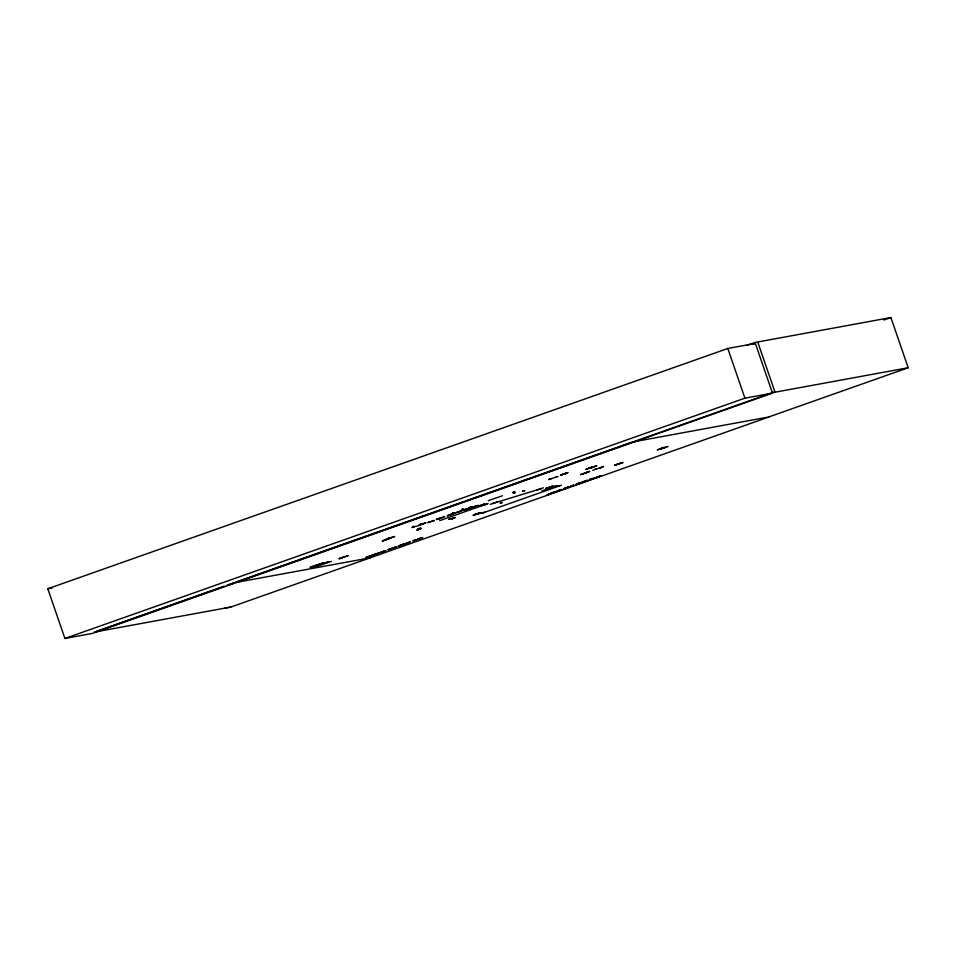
<?xml version="1.0" encoding="UTF-8"?>
<svg xmlns="http://www.w3.org/2000/svg" width="956" height="956" viewBox="0 0 956 956"><rect width="100%" height="100%" fill="white"/><g stroke="black" fill="none" stroke-linecap="round" stroke-linejoin="round"><path stroke-width="1.43" d="M382.639 541.06L386.475 539.423M417.151 530.078L420.712 528.572M420.987 528.429L416.816 530.126M596.592 468.739L592.732 470.34M466.791 509.381L465.668 509.751L472.646 507.003M580.973 474.582L589.637 471.356M413.41 526.326C414.832 527.545 408.738 527.999 413.769 527.031L412.861 526.517M413.769 527.079L413.267 526.362M463.003 509.178L460.864 510.6M463.062 509.548L460.852 510.659M476.172 506.286L474.367 506.501M474.068 506.668L476.088 506.154M483.509 504.935L485.23 504.625M501.781 502.677L501.53 502.641M323.236 562.857L310.951 566.992M390.371 538.204L383.918 540.319L390.215 538.312M420.21 524.593L422.791 523.984M423.173 523.912L421.19 524.246L423.412 523.757M479.159 513.217L474.558 514.615M476.578 514.065C479.637 513.456 471.786 514.949 477.522 513.934M572.381 485.911L574.078 485.457L571.796 486.126L573.743 485.158M386.212 539.519L382.281 541.18M567.924 472.527L560.431 475.192L567.709 472.599M443.632 517.065L441.6 517.758L444.887 516.682M472.634 507.158L463.588 510.349M589.613 471.487L586.363 472.479M402.894 544.502L405.225 543.761L402.918 544.454L404.615 543.952M592.409 478.49L590.091 479.243M454.064 513.491L455.152 512.99M454.22 513.384L453.502 513.563M554.313 491.922L557.169 491.456M348.259 555.603L338.938 558.794L342.499 557.396M580.567 474.69L586.375 472.467M576.002 484.226L576.91 484.023M379.448 552.843L378.636 553.142L379.424 552.759M450.228 514.71L449.559 515.033L451.363 514.376M414.904 540.248L412.777 540.988L416.613 539.734M564.96 488.588L566.095 488.241L564.458 488.397M586.972 480.306L582.3 482.505M548.577 494.395L549.592 494.025M563.502 489.125L564.518 488.755M430.284 521.773L427.619 522.657L430.905 521.641L429.937 521.976M366.459 557.348L370.701 555.914L365.622 557.659L366.638 557.288M450.049 514.782C447.312 515.774 454.004 513.432 450.838 514.591M399.453 545.78C403.802 544.227 396.238 546.868 399.381 545.721M564.004 488.97L565.02 488.683M583.71 481.597L584.343 481.8L583.076 482.194M375.338 554.301L377.309 553.524M407.053 543.104L408.009 542.745M462.405 509.99C460.457 509.213 467.771 509.99 469.432 507.648M462.692 509.082L462.967 509.811L462.549 509.142M468.464 508.126L470.734 507.015M421.775 537.81L419.66 538.515L421.751 537.798M597.022 476.889L597.679 476.638L596.974 476.925M564.231 473.925L566.466 473.256L563.407 474.057L565.008 473.794M592.541 478.932L591.155 479.422M453.228 513.181L451.949 514.089L454.901 513.193M457.745 512.129C463.421 510.026 450.479 514.758 462.023 510.492M457.554 512.165L458.593 511.854M375.481 554.205L373.892 554.743L376.473 553.906M407.961 542.781L406.36 543.235M559.236 490.237L559.822 490.034L558.854 490.38M559.475 490.058C561.997 490.332 552.281 492.878 560.754 490.093M577.054 484.429C574.747 485.278 580.603 482.649 577.95 483.533M578.535 483.437L578.201 484.023L579.157 483.127M439.915 518.451L439.151 518.714L440.035 518.319M436.689 519.024L437.406 518.773L436.761 519.012M436.713 519.502L437.8 519.108M451.256 514.436L450.431 514.746M367.247 557.169L366.71 557.348M371.561 555.591C374.238 554.588 369.422 556.225 371.956 555.52L371.478 555.687M379.855 552.711L378.731 552.962M380.846 552.281L383.284 551.433M550.202 493.905C552.771 493.069 542.817 496.272 548.959 494.395L549.234 493.774M554.898 492.137L557.025 491.037M565.486 488.026L564.566 488.277L565.151 488.54M660.799 448.675L664.324 447.719M387.168 539.28L391.422 537.583M542.697 490.798L541.741 491.145M551.839 493.224L551.182 492.985L553.966 492.149M420.544 528.13L417.915 529.194L420.592 528.154M455.187 517.555L451.602 519M399.309 545.852C397.397 546.39 401.795 544.848 399.99 545.601M603.332 466.612L599.52 468.105M549.389 493.738L548.314 494.144M387.455 538.575L389.749 537.666M599.938 475.741L600.738 476.028L598.121 476.936L600.93 475.98L599.986 475.861M600.093 476.208L598.659 476.781L600.44 476.172M428.754 522.382L429.722 521.952L429.101 522.143M367.558 557.049L366.817 557.229M484.955 504.637L483.987 504.935L484.035 504.099M539.722 489.149L540.809 488.755L492.842 503.477L493.451 503.179M417.915 539.172L419.947 538.527L417.354 539.399L419.314 538.682L418.393 539.053M339.631 558.471L340.396 558.173M597.835 476.96L599.735 476.303L598.898 476.709M591.728 479.231L591.286 479.303M586.482 481.083L585.132 481.513L586.948 480.94M551.325 493.404L553.906 492.627M436.33 519.144L436.988 519.036M436.474 519.562L437.896 519.084M591.202 467.771L596.64 465.656M591.178 467.843L596.64 465.775M380.655 552.329L380.835 552.377M391.1 548.636L392.832 548.015M558.997 490.798L558.256 491.061M412.944 527.294C411.474 526.398 418.68 526.744 420.15 524.748M548.875 493.81L548.636 494.407M422.349 524.043L423.09 523.876L422.409 524.031M513.025 492.292L513.886 491.993L513.922 492.782M514.973 492.567C515.165 493.69 511.998 492.041 513.503 492.949M549.891 479.231L557.097 476.685M622.523 462.501C607.908 467.353 618.281 464.186 617.97 464.15M584.415 481.358L583.602 481.657L584.259 481.322M464.879 509.751L465.871 509.381M470.316 508.138L478.466 505.222M597.643 477.008L599.496 476.351M462.608 509.118L461.915 509.357M462.322 510.014L462.142 509.273M452.319 513.503L453.981 513.491L451.949 514.089M590.342 479.637L591.37 479.35M596.914 477.403L597.823 477.056L595.134 477.964L597.357 477.259L596.556 477.438M424.811 523.195L424.739 523.207M563.622 474.128L561.65 474.833M421.99 537.822C424.727 536.842 419.385 538.622 421.309 538.061M418.931 528.525L419.756 529.086M549.425 494.085L550.752 493.631L549.676 494.085M583.853 482.015L588.048 480.545L587.115 480.713M420.019 524.784L421.357 524.139M657.573 449.846L664.085 447.456M657.393 449.894L664.085 447.444M553.859 492.209L553.44 492.806M448.101 515.559C450.539 514.675 444.899 516.706 448.256 515.368M513.731 492.041L514.137 492.722L513.253 492.878M523.47 491.014L522.729 491.276L524.497 490.751M422.444 537.678L421.441 538.037M580.137 483.246L579.133 483.581L580.316 483.282M341.364 557.814L347.685 555.699M587.295 472.467L584.964 473.316M566.645 487.942L570.314 486.807L569.418 486.974M418.298 528.68L418.776 529.313L418.465 528.608L418.011 529.576M389.522 549.294L390.526 548.923L388.196 549.664L389.486 549.33M418.286 539.017L418.573 538.969M558.304 490.93L559.212 490.619M422.887 523.864L425.014 523.099M381.097 552.186L382.077 551.851M391.542 548.493L392.534 548.158M410.483 541.741L405.906 543.522M554.002 492.615L551.791 492.794M586.506 481.011L585.849 481.286M746.684 345.439L755.037 342.487L772.472 393.107L92.457 633.398L64.912 638.465L47.8 588.765L727.815 348.474L755.36 343.419L752.575 344.399M883.953 319.997L890.908 317.535L908.2 367.749L768.564 417.031M64.912 638.465L744.915 398.174L772.472 393.107M234.232 582.79L227.205 585.275L234.555 582.73M235.642 582.288L462.381 502.163M465.202 501.171L632.8 441.947M94.907 632L224.385 586.267L95.014 631.976L230.886 607.036L768.983 416.947L633.111 441.887L774.886 391.805L757.917 342.535M235.953 582.228L631.701 442.389M419.576 524.772L421.07 524.569M488.325 500.765L489.281 500.418M564.327 473.889L566.43 473.244M431.084 521.426L434.287 520.458L431.55 521.426M438.565 518.821L439.736 518.379M439.939 518.343L441.158 517.913M558.041 476.506L556.284 476.709M439.545 518.487L437.442 519.168L438.9 518.821M441.373 517.949L439.246 518.546M448.555 515.308L447.767 515.535M457.924 512.105L459.023 511.675M479.47 505.832L483.987 504.29M479.816 505.76L484.083 504.314M480.581 505.736L484.214 504.457M480.545 505.712L488.05 503.525L439.748 520.626M448.89 519.287L449.607 518.953M451.997 518.606L452.63 518.379L449.069 519.251M536.173 490.297L543.366 487.799M552.938 486.042L545.649 488.552L552.903 485.995M474.463 514.71L476.088 514.089M483.377 512.751L561.423 485.23L547.513 488.026M378.05 553.249L379.221 552.795M382.675 551.564L385.077 550.728M387.897 549.724L388.698 549.569M416.374 539.698L413.936 540.582M383.093 551.588L381.91 551.887M393.047 548.063L392.354 548.194M409.622 542.207L408.798 542.363M548.804 493.917L548.385 494.611M567.063 487.393L569.836 486.986M580.686 482.577L584.391 481.788M594.895 477.665L593.915 477.845M566.466 488.002L567.446 487.823M589.314 479.47L589.792 479.303M594.058 478.251L595.038 478.072M561.686 489.4L560.216 490.285M565.617 488.408L563.502 489.137M567.995 487.536C564.936 488.647 569.179 487.178 567.29 487.273M571.533 486.269L571.748 486.305M592.23 478.442L593.126 478.633M593.353 478.669L592.493 478.92M420.066 524.414L422.516 523.518M622.392 462.585L623.001 462.477L615.078 465.154L615.999 464.855M481.274 512.535C463.146 518.809 480.796 512.392 480.665 512.667M422.97 523.84L423.365 523.769M374.429 554.564L375.78 554.05M586.876 480.474L587.426 480.749L586.841 480.414M583.423 482.063L584.259 481.812L583.746 481.501M557.707 490.798L558.782 490.87M467.974 508.962L469.181 508.544M403.408 544.287L402.392 544.657L403.074 544.502M406.467 543.223L407.495 542.936L406.312 543.366M570.409 486.676L571.102 485.983M580.388 483.15L582.359 482.493M328.733 561.805L315.193 566.49L328.601 561.638M451.818 513.683L453.753 513.157M453.718 513.587L452.415 513.48L453.706 513.014M555.759 486.198L554.994 486.449M549.784 493.965L550.596 493.702M553.082 492.902L552.174 492.722M399.56 545.661L400.385 545.398M450.395 514.639L451.387 514.316M558.674 490.356L559.2 490.667M580.591 483.079L581.726 482.78M596.556 477.522L595.624 477.785M570.613 486.604L570.899 486.018M376.772 553.715L377.405 553.5M418.764 538.957L418.142 539.172M470.758 507.05L468.548 508.042M453.491 513.659L452.558 513.898M552.413 493.117L553.213 492.734M469.396 508.138L470.507 507.779M582.646 474.068L583.758 473.698M323.343 562.917L310.019 567.386M342.296 557.814L340.228 558.471M560.849 490.07L561.829 489.807M552.735 493.057L551.947 493.296M416.087 539.77L415.227 540.116M311.513 568.055L331.385 561.447M603.654 466.456L599.806 468.07M601.384 467.388L595.062 469.432M384.647 540.26L385.364 540.009M452.535 518.594L453.24 518.355M577.424 484.19L578.989 483.162M388.16 538.622L394.673 536.531L388.196 538.551M464.724 510.05L465.68 509.739M572.154 485.552L573.445 485.194M588.777 468.368L593.999 466.767M464.736 510.038L463.564 510.361M394.84 547.274L397.063 546.641L393.86 547.776L395.7 547.059M617.636 464.054L620.683 463.29M483.856 504.971L484.561 504.768M552.03 492.818L551.182 492.985M618.484 463.935L617.433 464.138M563.753 473.877L565.355 473.614M618.114 463.899L618.843 463.815M419.182 524.94L421.476 524.426M554.588 486.449L542.721 490.679M489.508 500.251L502.426 495.77M224.887 608.147L230.886 607.036M755.037 342.487L890.908 317.535M772.328 392.701L908.2 367.749M589.458 479.888L590.916 479.53L590.282 479.291M548.923 487.524L554.815 486.449M553.787 486.867L559.678 485.791M580.878 482.493L581.583 482.362M554.456 492.34L555.4 492.089M460.84 510.934L461.664 510.779L460.338 511.113M47.8 588.765L52.15 587.964M478.908 513.336L484.788 512.249M477.498 513.826L483.724 512.691M384.671 550.883L386.009 550.548L383.607 551.397M236.013 582.455L370.426 557.778M425.982 522.681L419.015 525.214M473.961 515.129L473.483 515.153M513.181 492.483L514.902 492.173M515.356 492.388L513.659 492.722M524.796 490.655L522.777 491.061M541.395 488.695L539.65 488.97M497.49 501.804L490.237 504.374M502.163 502.414L500.072 502.999L502.187 502.557M475.658 514.22L477.128 513.898M455.223 517.471L451.34 519.072M727.815 348.474L744.915 398.174M548.613 479.482L550.787 479.064L548.625 479.53M591.477 467.257L585.813 469.468L591.477 467.209M370.199 556.093L368.634 556.667L370.175 556.117M667.742 446.476L660.871 448.973L667.742 446.488M456.06 512.643L456.765 512.512L456.06 512.643M373.031 555.018L373.724 554.886L373.031 555.018M377.692 553.369L378.385 553.237L377.692 553.369M401.329 544.968L402.297 544.789L401.329 544.968"/></g></svg>
